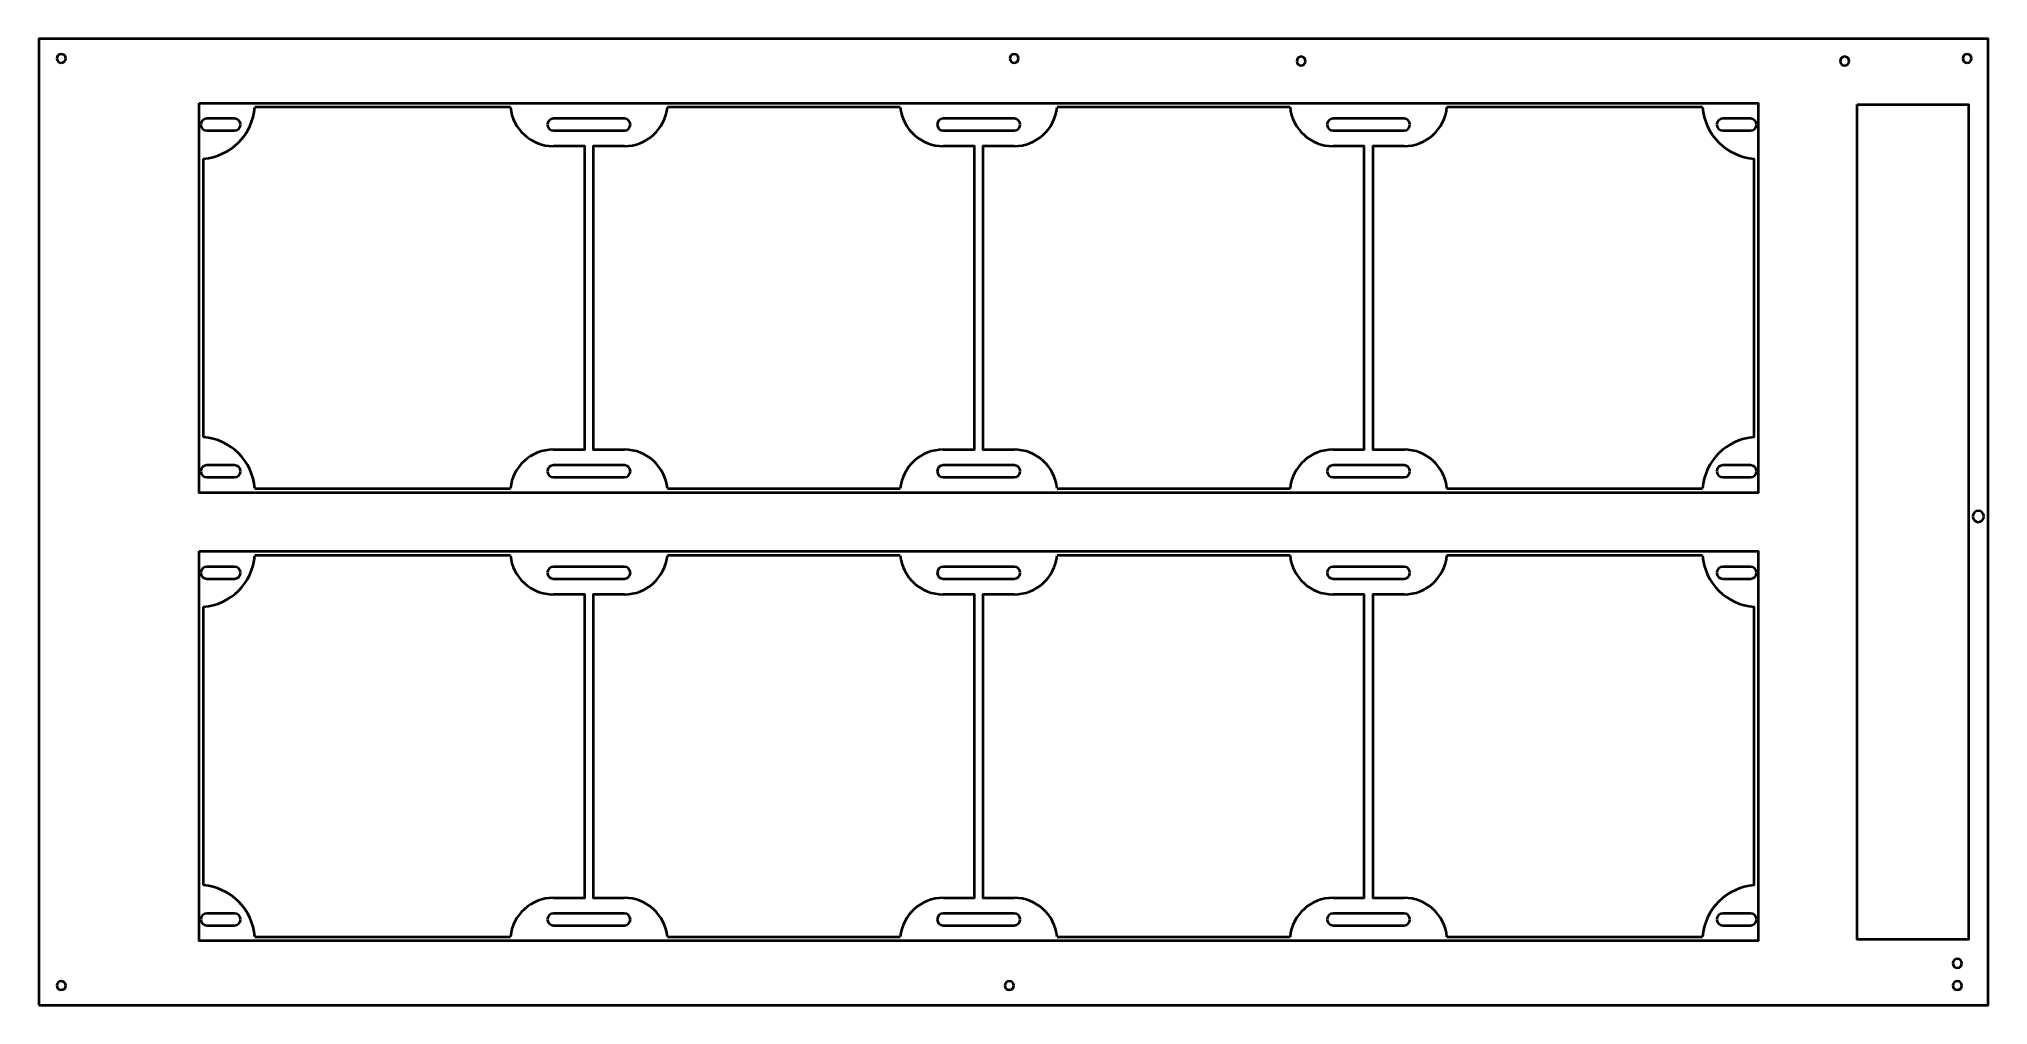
# Model space of a CAD drawing. Extents: x 0 to 700, y 0 to 347.
import ezdxf

# ---------------------------------------------------------------- set-up
doc = ezdxf.new("R2010")
doc.units = 0
doc.layers.add('s005-#def-solid-edge', color=7, linetype='CONTINUOUS')

msp = doc.modelspace()

# ---------------------------------------------------------------- linework, layer by layer
at = {"layer": 's005-#def-solid-edge', "color": 7, "linetype": 'CONTINUOUS', "lineweight": 40, "true_color": 0x000000}
for p, q in [((70.25, 318.4), (60.25, 318.4)), ((210.25, 318.4), (184.75, 318.4)), ((350.25, 318.4), (324.75, 318.4)), ((490.25, 318.4), (464.75, 318.4)), ((614.75, 318.4), (604.75, 318.4)), ((60.25, 314.1), (70.25, 314.1)), ((184.75, 314.1), (210.25, 314.1)), ((324.75, 314.1), (350.25, 314.1)), ((464.75, 314.1), (490.25, 314.1)), ((604.75, 314.1), (614.75, 314.1)), ((59, 304), (59, 204)), ((616, 204), (616, 304)), ((70.25, 193.9), (60.25, 193.9)), ((60.25, 189.6), (70.25, 189.6)), ((210.25, 193.9), (184.75, 193.9)), ((184.75, 189.6), (210.25, 189.6)), ((350.25, 193.9), (324.75, 193.9)), ((324.75, 189.6), (350.25, 189.6)), ((490.25, 193.9), (464.75, 193.9)), ((464.75, 189.6), (490.25, 189.6)), ((614.75, 193.9), (604.75, 193.9)), ((604.75, 189.6), (614.75, 189.6)), ((70.25, 157.4), (60.25, 157.4)), ((210.25, 157.4), (184.75, 157.4)), ((350.25, 157.4), (324.75, 157.4)), ((490.25, 157.4), (464.75, 157.4)), ((614.75, 157.4), (604.75, 157.4)), ((60.25, 153.1), (70.25, 153.1)), ((184.75, 153.1), (210.25, 153.1)), ((324.75, 153.1), (350.25, 153.1)), ((464.75, 153.1), (490.25, 153.1)), ((604.75, 153.1), (614.75, 153.1)), ((59, 143), (59, 43)), ((616, 43), (616, 143)), ((70.25, 32.9), (60.25, 32.9)), ((60.25, 28.6), (70.25, 28.6)), ((210.25, 32.9), (184.75, 32.9)), ((184.75, 28.6), (210.25, 28.6)), ((350.25, 32.9), (324.75, 32.9)), ((324.75, 28.6), (350.25, 28.6)), ((490.25, 32.9), (464.75, 32.9)), ((464.75, 28.6), (490.25, 28.6)), ((614.75, 32.9), (604.75, 32.9)), ((604.75, 28.6), (614.75, 28.6))]:
    msp.add_line(p, q, dxfattribs=at)
for points in [[(0, 0), (700, 0), (700, 347), (0, 347), (0, 0)], [(57.5, 324), (617.5, 324), (617.5, 184), (57.5, 184), (57.5, 324)], [(169.32, 322.5), (127.5, 322.5), (77.5, 322.5)], [(309.32, 322.5), (267.5, 322.5), (225.68, 322.5)], [(449.32, 322.5), (407.5, 322.5), (365.68, 322.5)], [(597.5, 322.5), (547.5, 322.5), (505.68, 322.5)], [(653, 323.5), (693, 323.5), (693, 23.5), (653, 23.5), (653, 323.5)], [(184.75, 199.5), (196, 199.5), (196, 254), (196, 308.5), (184.75, 308.5)], [(210.25, 308.5), (199, 308.5), (199, 254), (199, 199.5), (210.25, 199.5)], [(324.75, 199.5), (336, 199.5), (336, 254), (336, 308.5), (324.75, 308.5)], [(350.25, 308.5), (339, 308.5), (339, 254), (339, 199.5), (350.25, 199.5)], [(464.75, 199.5), (476, 199.5), (476, 254), (476, 308.5), (464.75, 308.5)], [(490.25, 308.5), (479, 308.5), (479, 254), (479, 199.5), (490.25, 199.5)], [(77.5, 185.5), (127.5, 185.5), (169.32, 185.5)], [(225.68, 185.5), (267.5, 185.5), (309.32, 185.5)], [(365.68, 185.5), (407.5, 185.5), (449.32, 185.5)], [(505.68, 185.5), (547.5, 185.5), (597.5, 185.5)], [(57.5, 163), (617.5, 163), (617.5, 23), (57.5, 23), (57.5, 163)], [(169.32, 161.5), (127.5, 161.5), (77.5, 161.5)], [(309.32, 161.5), (267.5, 161.5), (225.68, 161.5)], [(449.32, 161.5), (407.5, 161.5), (365.68, 161.5)], [(597.5, 161.5), (547.5, 161.5), (505.68, 161.5)], [(184.75, 38.5), (196, 38.5), (196, 93), (196, 147.5), (184.75, 147.5)], [(210.25, 147.5), (199, 147.5), (199, 93), (199, 38.5), (210.25, 38.5)], [(324.75, 38.5), (336, 38.5), (336, 93), (336, 147.5), (324.75, 147.5)], [(350.25, 147.5), (339, 147.5), (339, 93), (339, 38.5), (350.25, 38.5)], [(464.75, 38.5), (476, 38.5), (476, 93), (476, 147.5), (464.75, 147.5)], [(490.25, 147.5), (479, 147.5), (479, 93), (479, 38.5), (490.25, 38.5)], [(77.5, 24.5), (127.5, 24.5), (169.32, 24.5)], [(225.68, 24.5), (267.5, 24.5), (309.32, 24.5)], [(365.68, 24.5), (407.5, 24.5), (449.32, 24.5)], [(505.68, 24.5), (547.5, 24.5), (597.5, 24.5)]]:
    msp.add_lwpolyline(points, dxfattribs=at)
for centre, radius, start, end in [((8, 340), 1.6, 90, 180), ((8, 340), 1.6, 180, -90), ((8, 340), 1.6, 0, 90), ((8, 340), 1.6, -90, 0), ((350.25, 340), 1.6, 90, 180), ((350.25, 340), 1.6, 180, -90), ((350.25, 340), 1.6, 0, 90), ((350.25, 340), 1.6, -90, 0), ((453.3, 339.05), 1.6, 90, 180), ((453.3, 339.05), 1.6, 180, -90), ((453.3, 339.05), 1.6, 0, 90), ((453.3, 339.05), 1.6, -90, 0), ((648.5, 339.05), 1.6, 90, 180), ((648.5, 339.05), 1.6, 180, -90), ((648.5, 339.05), 1.6, 0, 90), ((648.5, 339.05), 1.6, -90, 0), ((692.5, 340), 1.6, 90, 180), ((692.5, 340), 1.6, 180, -90), ((692.5, 340), 1.6, 0, 90), ((692.5, 340), 1.6, -90, 0), ((57.5, 324), 20.06, -85.71085, -4.28915), ((184.75, 324), 15.5, -174.44656, -90), ((210.25, 324), 15.5, -90, -5.55344), ((324.75, 324), 15.5, -174.44656, -90), ((350.25, 324), 15.5, -90, -5.55344), ((464.75, 324), 15.5, -174.44656, -90), ((490.25, 324), 15.5, -90, -5.55344), ((617.5, 324), 20.06, -175.71085, -94.28915), ((60.25, 316.25), 2.15, 90, 180), ((60.25, 316.25), 2.15, 180, -90), ((70.25, 316.25), 2.15, 0, 90), ((70.25, 316.25), 2.15, -90, 0), ((184.75, 316.25), 2.15, 90, 180), ((184.75, 316.25), 2.15, -180, -90), ((210.25, 316.25), 2.15, 0, 90), ((210.25, 316.25), 2.15, -90, 0), ((324.75, 316.25), 2.15, 90, 180), ((324.75, 316.25), 2.15, -180, -90), ((350.25, 316.25), 2.15, 0, 90), ((350.25, 316.25), 2.15, -90, 0), ((464.75, 316.25), 2.15, 90, 180), ((464.75, 316.25), 2.15, -180, -90), ((490.25, 316.25), 2.15, 0, 90), ((490.25, 316.25), 2.15, -90, 0), ((604.75, 316.25), 2.15, 90, 180), ((604.75, 316.25), 2.15, 180, -90), ((614.75, 316.25), 2.15, 0, 90), ((614.75, 316.25), 2.15, -90, 0), ((57.5, 184), 20.06, 4.28915, 85.71085), ((617.5, 184), 20.06, 94.28915, 175.71085), ((184.75, 184), 15.5, 90, 174.44656), ((210.25, 184), 15.5, 5.55344, 90), ((324.75, 184), 15.5, 90, 174.44656), ((350.25, 184), 15.5, 5.55344, 90), ((464.75, 184), 15.5, 90, 174.44656), ((490.25, 184), 15.5, 5.55344, 90), ((60.25, 191.75), 2.15, 90, 180), ((60.25, 191.75), 2.15, 180, -90), ((70.25, 191.75), 2.15, 0, 90), ((70.25, 191.75), 2.15, -90, 0), ((184.75, 191.75), 2.15, 90, -180), ((184.75, 191.75), 2.15, -180, -90), ((210.25, 191.75), 2.15, 0, 90), ((210.25, 191.75), 2.15, -90, 0), ((324.75, 191.75), 2.15, 90, 180), ((324.75, 191.75), 2.15, -180, -90), ((350.25, 191.75), 2.15, 0, 90), ((350.25, 191.75), 2.15, -90, 0), ((464.75, 191.75), 2.15, 90, 180), ((464.75, 191.75), 2.15, -180, -90), ((490.25, 191.75), 2.15, 0, 90), ((490.25, 191.75), 2.15, -90, 0), ((604.75, 191.75), 2.15, 90, 180), ((604.75, 191.75), 2.15, 180, -90), ((614.75, 191.75), 2.15, 0, 90), ((614.75, 191.75), 2.15, -90, 0), ((696.5, 175.5), 2, 90, 180), ((696.5, 175.5), 2, -180, -90), ((696.5, 175.5), 2, 0, 90), ((696.5, 175.5), 2, -90, 0), ((57.5, 163), 20.06, -85.71085, -4.28915), ((184.75, 163), 15.5, -174.44656, -90), ((210.25, 163), 15.5, -90, -5.55344), ((324.75, 163), 15.5, -174.44656, -90), ((350.25, 163), 15.5, -90, -5.55344), ((464.75, 163), 15.5, -174.44656, -90), ((490.25, 163), 15.5, -90, -5.55344), ((617.5, 163), 20.06, -175.71085, -94.28915), ((60.25, 155.25), 2.15, 90, 180), ((60.25, 155.25), 2.15, 180, -90), ((70.25, 155.25), 2.15, 0, 90), ((70.25, 155.25), 2.15, -90, 0), ((184.75, 155.25), 2.15, 90, -180), ((184.75, 155.25), 2.15, -180, -90), ((210.25, 155.25), 2.15, 0, 90), ((210.25, 155.25), 2.15, -90, 0), ((324.75, 155.25), 2.15, 90, 180), ((324.75, 155.25), 2.15, -180, -90), ((350.25, 155.25), 2.15, 0, 90), ((350.25, 155.25), 2.15, -90, 0), ((464.75, 155.25), 2.15, 90, 180), ((464.75, 155.25), 2.15, -180, -90), ((490.25, 155.25), 2.15, 0, 90), ((490.25, 155.25), 2.15, -90, 0), ((604.75, 155.25), 2.15, 90, 180), ((604.75, 155.25), 2.15, 180, -90), ((614.75, 155.25), 2.15, 0, 90), ((614.75, 155.25), 2.15, -90, 0), ((57.5, 23), 20.06, 4.28915, 85.71085), ((617.5, 23), 20.06, 94.28915, 175.71085), ((184.75, 23), 15.5, 90, 174.44656), ((210.25, 23), 15.5, 5.55344, 90), ((324.75, 23), 15.5, 90, 174.44656), ((350.25, 23), 15.5, 5.55344, 90), ((464.75, 23), 15.5, 90, 174.44656), ((490.25, 23), 15.5, 5.55344, 90), ((60.25, 30.75), 2.15, 90, 180), ((60.25, 30.75), 2.15, 180, -90), ((70.25, 30.75), 2.15, 0, 90), ((70.25, 30.75), 2.15, -90, 0), ((184.75, 30.75), 2.15, 90, -180), ((184.75, 30.75), 2.15, -180, -90), ((210.25, 30.75), 2.15, 0, 90), ((210.25, 30.75), 2.15, -90, 0), ((324.75, 30.75), 2.15, 90, 180), ((324.75, 30.75), 2.15, -180, -90), ((350.25, 30.75), 2.15, 0, 90), ((350.25, 30.75), 2.15, -90, 0), ((464.75, 30.75), 2.15, 90, -180), ((464.75, 30.75), 2.15, -180, -90), ((490.25, 30.75), 2.15, 0, 90), ((490.25, 30.75), 2.15, -90, 0), ((604.75, 30.75), 2.15, 90, 180), ((604.75, 30.75), 2.15, 180, -90), ((614.75, 30.75), 2.15, 0, 90), ((614.75, 30.75), 2.15, -90, 0), ((689, 15), 1.6, 90, 180), ((689, 15), 1.6, 180, -90), ((689, 15), 1.6, 0, 90), ((689, 15), 1.6, -90, 0), ((8, 7), 1.6, 90, 180), ((8, 7), 1.6, -180, -90), ((8, 7), 1.6, 0, 90), ((348.5, 7), 1.6, 90, 180), ((348.5, 7), 1.6, 180, -90), ((348.5, 7), 1.6, 0, 90), ((689, 7), 1.6, 90, 180), ((689, 7), 1.6, 180, -90), ((689, 7), 1.6, 0, 90), ((8, 7), 1.6, -90, 0), ((348.5, 7), 1.6, -90, 0), ((689, 7), 1.6, -90, 0)]:
    msp.add_arc(centre, radius, start, end, dxfattribs=at)

doc.saveas('drawing.dxf')
